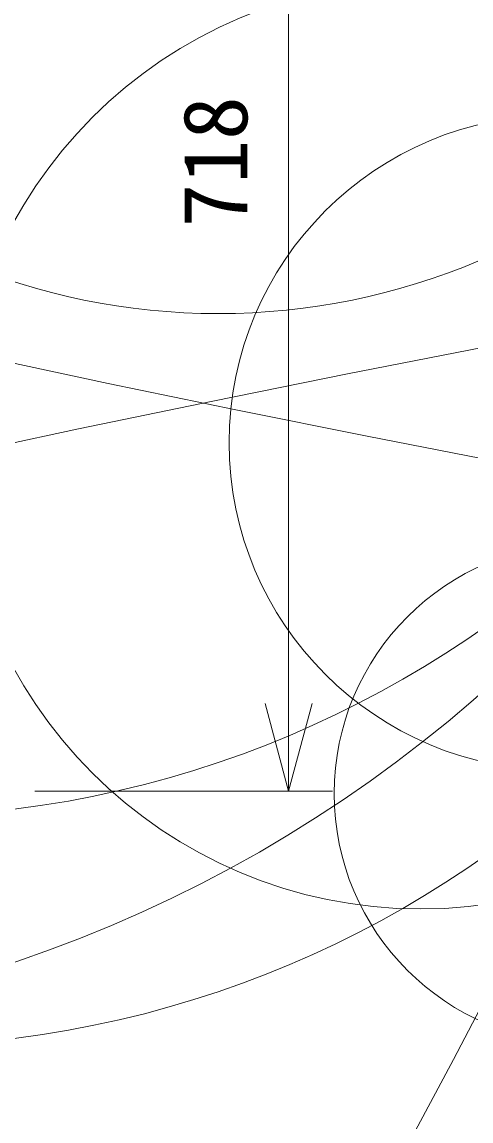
# Model space of a CAD drawing. Units: millimetres, scale not verified. Extents: x -5007 to 777, y -2488 to 2561.
# Drawn here: x 17.37 to 30.16, y -5.96 to 25.37 of the extents above; entities that cross this region are included whole.
import ezdxf
from ezdxf.enums import TextEntityAlignment as Align

# ---------------------------------------------------------------- set-up
doc = ezdxf.new("R2010")
doc.units = ezdxf.units.MM
doc.header["$LTSCALE"] = 0.125
for name, color, linetype, lineweight in [('0-0_0', 7, 'Continuous', 18), ('0-5_SUNPO', 7, 'Continuous', 18), ('0-6_GAIKEI', 1, 'Continuous', 18)]:
    doc.layers.add(name, color=color, linetype=linetype, lineweight=lineweight)
doc.styles.add('ＭＳ ゴシック', font='')
doc.styles.get('ＭＳ ゴシック').set_extended_font_data('MS Gothic')

# ---------------------------------------------------------------- blocks, each defined once
blk = doc.blocks.new('_Open30')
at = {"layer": '0-0_0'}
blk.add_line((0, 0), (-1, 0), dxfattribs=at)
blk.add_lwpolyline([(-1, 0.26795), (0, 0), (-1, -0.26795)], dxfattribs=at)
blk = doc.blocks.new('D3')
at = {"layer": '0-5_SUNPO'}
for p, q in [((218.4596, 350.3354), (218.4596, 319.4404)), ((211.231, 316.9404), (219.7096, 316.9404))]:
    blk.add_line(p, q, dxfattribs=at)
at = {"layer": '0-5_SUNPO', "xscale": 2.5, "yscale": 2.5, "rotation": 270}
blk.add_blockref('_Open30', (218.4596, 316.9404), dxfattribs=at)
at = {"layer": '0-5_SUNPO', "style": 'ＭＳ ゴシック'}
blk.add_text('718', height=1.833, rotation=90, dxfattribs=at).set_placement((217.8346, 333.0129), align=Align.BOTTOM_LEFT)

msp = doc.modelspace()

# ---------------------------------------------------------------- linework, layer by layer
at = {"layer": '0-6_GAIKEI'}
for centre, radius in [((-2482.5435, 36.19), 2524.4925), ((145.2094, 605.9057), 603.8701), ((-527.1147, 13.3695), 569.0622), ((-161.2929, 96.3358), 215.758), ((-161.2929, 80.8358), 215.758), ((-173.873, 34.2966), 215.8219), ((123.7739, 122.7578), 118.0081), ((101.0288, 100.0073), 85.8388), ((-161.2957, -38.0556), 215.761), ((223.4074, -181.2024), 260.0413), ((4.7923, 35.4168), 38.8529), ((13.4326, 32.4065), 29.7057), ((4.7919, 22.8643), 38.8533), ((4.7923, 19.9168), 38.8529), ((-0.3514, 13.2938), 42.2989), ((13.4325, 25.8746), 29.7058), ((22.9583, 36.0503), 18.9906), ((13.4326, 16.9065), 29.7057), ((113.2408, -69.1199), 102.8817), ((149.3043, -600.3708), 627.691), ((28.7275, 13.3085), 13.22), ((32.609, 13.381), 9.3384), ((33.3878, 3.3791), 7.1279)]:
    msp.add_circle(centre, radius, dxfattribs=at)

# ---------------------------------------------------------------- block references
at = {"layer": '0-5_SUNPO'}
msp.add_blockref('D3', (-193.4976, -313.4973), dxfattribs=at)

doc.saveas('drawing.dxf')
